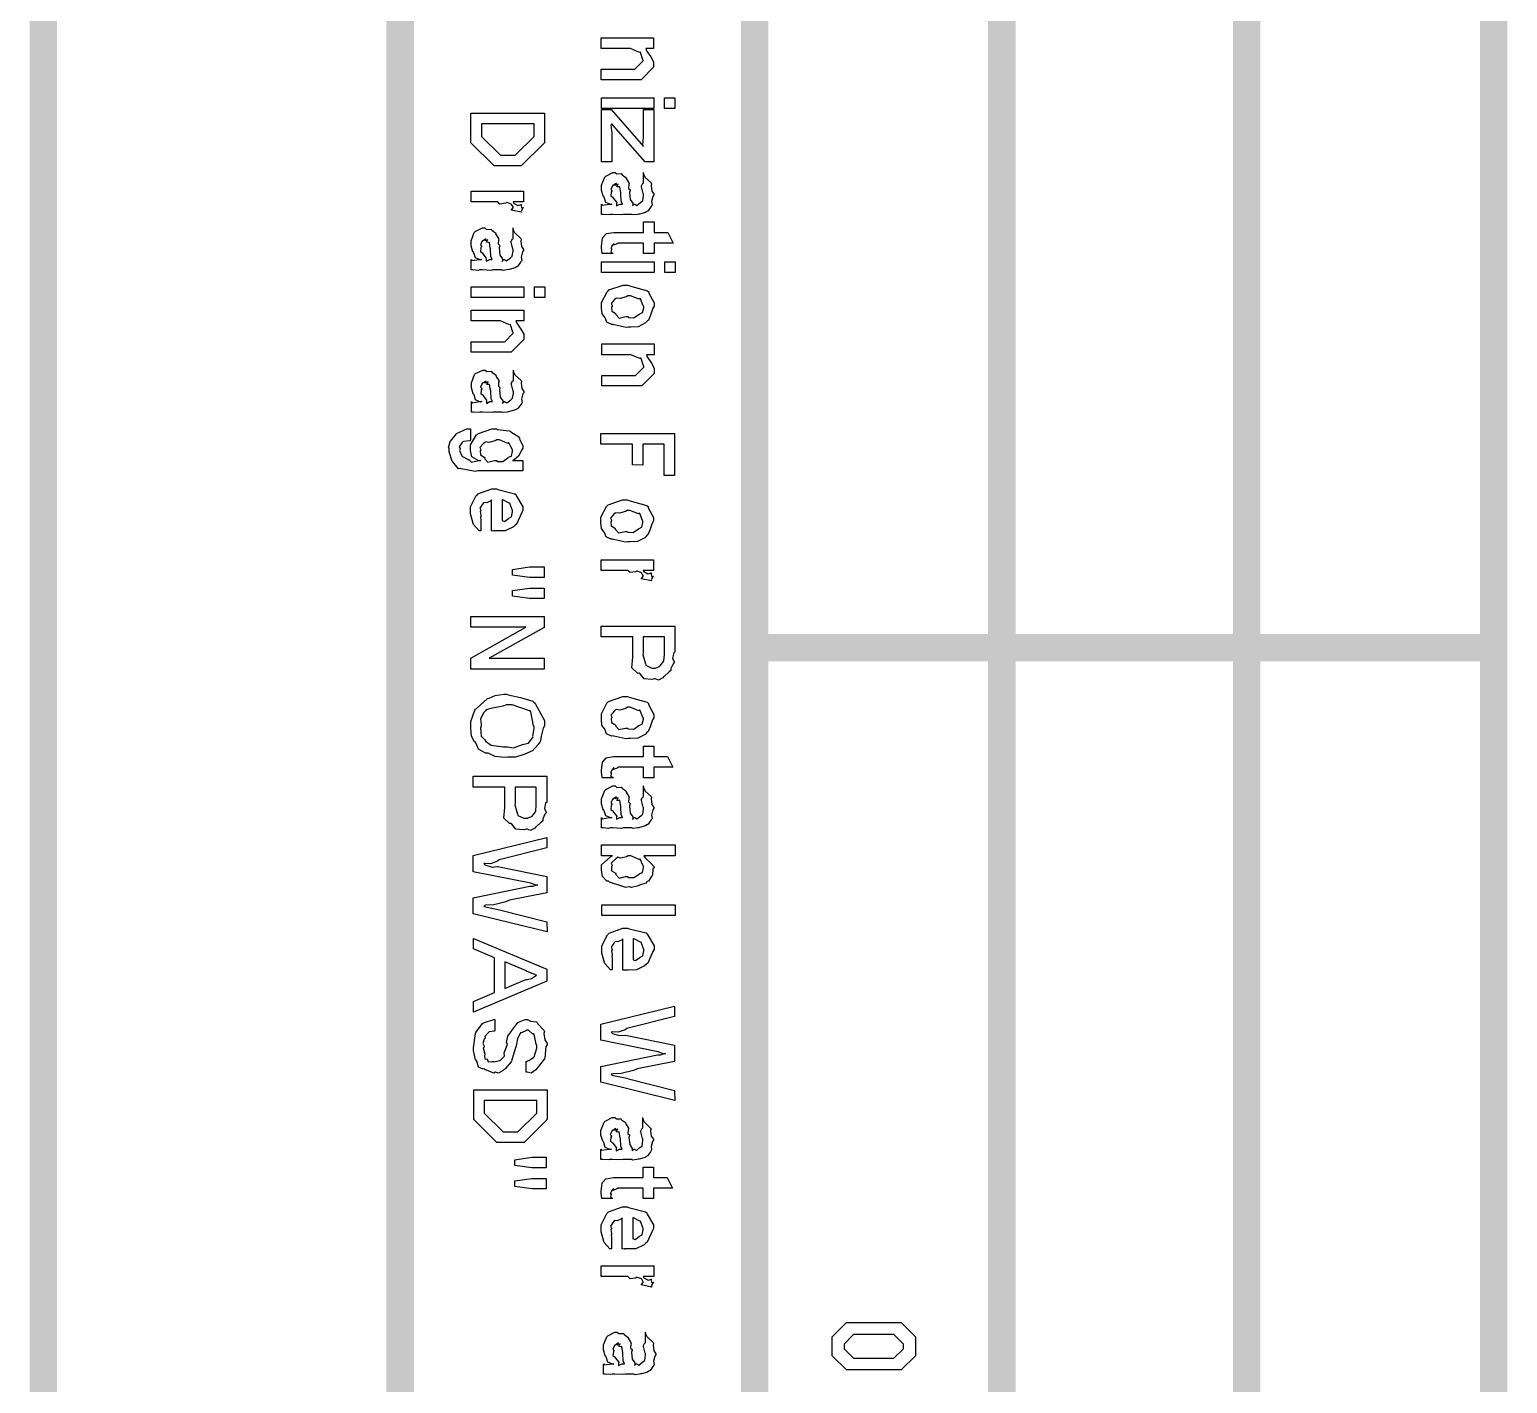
# Model space of a CAD drawing. Extents: x 0.1 to 11.6, y 0.3 to 16.3.
# Drawn here: x 2.62 to 3.697, y 1.247 to 2.234 of the extents above; entities that cross this region are included whole.
import ezdxf

# ---------------------------------------------------------------- set-up
doc = ezdxf.new("R2010")
doc.units = 0
doc.header["$MEASUREMENT"] = 0

msp = doc.modelspace()

# ---------------------------------------------------------------- linework, layer by layer
at = {"color": 0, "const_width": 0.02}
for points in [[(2.62999, 0.518338), (2.62999, 4.17665)], [(2.88997, 0.518338), (2.88997, 4.17665)], [(3.14833, 0.518338), (3.14833, 4.17665)], [(3.32835, 0.516656), (3.32835, 4.17665)], [(3.50667, 0.516656), (3.50667, 4.17665)], [(3.68668, 0.516656), (3.68668, 4.17665)], [(3.14833, 1.78331), (3.68668, 1.78331)]]:
    msp.add_lwpolyline(points, dxfattribs=at)
at = {"color": 0}
for points in [[(3.03646, 2.22765), (3.07465, 2.22765), (3.07465, 2.21983), (3.06901, 2.21983), (3.06956, 2.21821), (3.07264, 2.21371), (3.07465, 2.21001), (3.07465, 2.20876), (3.07465, 2.20617), (3.06554, 2.19706), (3.05946, 2.19706), (3.03646, 2.19706), (3.03646, 2.20464), (3.05772, 2.20464), (3.06099, 2.20464), (3.06706, 2.21072), (3.06706, 2.21137), (3.06679, 2.21164), (3.06506, 2.21701), (3.06467, 2.21744), (3.06424, 2.21701), (3.05772, 2.21983), (3.05556, 2.21983), (3.03646, 2.21983), (3.03646, 2.22765)], [(3.03657, 2.18397), (3.07476, 2.18397), (3.07476, 2.17617), (3.03657, 2.17617), (3.03657, 2.18397)], [(3.03657, 2.17546), (3.04372, 2.17546), (3.06717, 2.14854), (3.06689, 2.14931), (3.06717, 2.15528), (3.06717, 2.15722), (3.06717, 2.17546), (3.07476, 2.17546), (3.07476, 2.13726), (3.06847, 2.13726), (3.04699, 2.16179), (3.04417, 2.16504), (3.04351, 2.16401), (3.04417, 2.15815), (3.04417, 2.15614), (3.04417, 2.13726), (3.03657, 2.13726), (3.03657, 2.17546)], [(3.08257, 2.18397), (3.09017, 2.18397), (3.09017, 2.17617), (3.08257, 2.17617), (3.08257, 2.18397)], [(2.94157, 2.17264), (2.99517, 2.17264), (2.99517, 2.15657), (2.99517, 2.15115), (2.97825, 2.13422), (2.96869, 2.13422), (2.9585, 2.13422), (2.94157, 2.15115), (2.94157, 2.15593), (2.94157, 2.17264)], [(2.94917, 2.16482), (2.94917, 2.15614), (2.94917, 2.15571), (2.96306, 2.14203), (2.96869, 2.14204), (2.97368, 2.14203), (2.98757, 2.15571), (2.98757, 2.15636), (2.98757, 2.16482), (2.94917, 2.16482)], [(3.04426, 2.1065), (3.0434, 2.10618), (3.03976, 2.10769), (3.03868, 2.11143), (3.03842, 2.11193), (3.03797, 2.11219), (3.03668, 2.1166), (3.03668, 2.118), (3.03668, 2.12017), (3.03901, 2.12619), (3.0395, 2.12668), (3.03971, 2.1269), (3.04492, 2.1295), (3.04665, 2.1295), (3.04665, 2.1295), (3.04785, 2.12847), (3.05106, 2.12864), (3.05143, 2.12842), (3.05171, 2.12782), (3.05447, 2.12592), (3.05468, 2.1256), (3.05453, 2.12511), (3.05669, 2.12185), (3.05686, 2.12147), (3.05653, 2.12067), (3.05632, 2.11783), (3.05746, 2.11686), (3.05751, 2.11649), (3.05707, 2.1149), (3.05761, 2.10975), (3.05946, 2.10704), (3.05968, 2.1065), (3.05946, 2.10622), (3.05935, 2.10514), (3.06054, 2.1065), (3.06099, 2.1065), (3.06093, 2.10644), (3.06244, 2.10553), (3.06532, 2.10781), (3.06554, 2.10801), (3.06554, 2.10801), (3.06668, 2.10894), (3.06728, 2.11268), (3.06728, 2.11388), (3.067, 2.11415), (3.06581, 2.11903), (3.06554, 2.11931), (3.06554, 2.11931), (3.06674, 2.12164), (3.06728, 2.12169), (3.06728, 2.1295), (3.067, 2.12929), (3.06765, 2.12701), (3.06814, 2.12668), (3.06836, 2.12608), (3.07281, 2.12185), (3.07314, 2.12125), (3.07281, 2.12007), (3.07335, 2.116), (3.07488, 2.11376), (3.07488, 2.11301), (3.07411, 2.11208), (3.07314, 2.10829), (3.07357, 2.1059), (3.07335, 2.10542), (3.07264, 2.10449), (3.07064, 2.10161), (3.06988, 2.10124), (3.06967, 2.10107), (3.06879, 2.10043), (3.06435, 2.09924), (3.06381, 2.09912), (3.06278, 2.0989), (3.05974, 2.09853), (3.05886, 2.0989), (3.0586, 2.0989), (3.05251, 2.0989), (3.05126, 2.09864), (3.04503, 2.0989), (3.04297, 2.0989), (3.04189, 2.09864), (3.03797, 2.0989), (3.03668, 2.0989), (3.03668, 2.1065), (3.03711, 2.10568), (3.04249, 2.1065), (3.04426, 2.1065)], [(3.05208, 2.1065), (3.05208, 2.1065), (3.05111, 2.10861), (3.05083, 2.11388), (3.05078, 2.11475), (3.05067, 2.11481), (3.04997, 2.11888), (3.04992, 2.11908), (3.04949, 2.11893), (3.04785, 2.11903), (3.04889, 2.12099), (3.04883, 2.12104), (3.04833, 2.12071), (3.0466, 2.12007), (3.04753, 2.12169), (3.04753, 2.12169), (3.04693, 2.12119), (3.04486, 2.11985), (3.04514, 2.12039), (3.04514, 2.12039), (3.0446, 2.11968), (3.0434, 2.11714), (3.04428, 2.11615), (3.04426, 2.11583), (3.04383, 2.11518), (3.04357, 2.11242), (3.04514, 2.11122), (3.04536, 2.11083), (3.04525, 2.11074), (3.04775, 2.10758), (3.04796, 2.10736), (3.04769, 2.10699), (3.04769, 2.10525), (3.05012, 2.1065), (3.051, 2.1065), (3.05208, 2.1065)], [(2.94168, 2.11589), (2.97987, 2.11589), (2.97987, 2.10807), (2.97228, 2.10807), (2.97265, 2.10726), (2.97581, 2.10553), (2.97814, 2.10628), (2.97835, 2.10613), (2.97814, 2.10568), (2.97835, 2.10379), (2.97987, 2.10394), (2.97987, 2.10394), (2.97933, 2.1034), (2.97814, 2.10124), (2.9784, 2.10058), (2.97835, 2.10047), (2.97076, 2.102), (2.97076, 2.102), (2.97228, 2.10379), (2.97228, 2.10439), (2.97228, 2.10439), (2.97119, 2.10622), (2.97097, 2.10633), (2.97097, 2.10633), (2.96804, 2.10753), (2.96772, 2.10764), (2.96664, 2.10704), (2.96272, 2.1065), (2.9611, 2.10807), (2.96056, 2.10807), (2.94168, 2.10807), (2.94168, 2.11589)], [(2.94928, 2.06608), (2.9484, 2.06575), (2.94476, 2.06728), (2.94368, 2.07101), (2.94342, 2.07151), (2.94299, 2.07178), (2.94168, 2.07617), (2.94168, 2.07758), (2.94168, 2.07975), (2.94401, 2.08578), (2.9445, 2.08626), (2.94472, 2.08649), (2.94993, 2.08908), (2.95167, 2.08908), (2.95167, 2.08908), (2.95285, 2.08806), (2.95606, 2.08822), (2.95643, 2.088), (2.95671, 2.0874), (2.95947, 2.0855), (2.95969, 2.08518), (2.95953, 2.08469), (2.96169, 2.08143), (2.96186, 2.08106), (2.96153, 2.08024), (2.96132, 2.07742), (2.96246, 2.07644), (2.96251, 2.07606), (2.96208, 2.07449), (2.96263, 2.06933), (2.96446, 2.06662), (2.96468, 2.06608), (2.96446, 2.06581), (2.96436, 2.06472), (2.96556, 2.06608), (2.96599, 2.06608), (2.96593, 2.06603), (2.96744, 2.06511), (2.97032, 2.06739), (2.97054, 2.0676), (2.97054, 2.0676), (2.97168, 2.06853), (2.97228, 2.07226), (2.97228, 2.07346), (2.972, 2.07374), (2.97081, 2.07861), (2.97054, 2.07889), (2.97054, 2.07889), (2.97174, 2.08122), (2.97228, 2.08128), (2.97228, 2.08908), (2.972, 2.08886), (2.97265, 2.08658), (2.97314, 2.08626), (2.97336, 2.08567), (2.97781, 2.08143), (2.97814, 2.08083), (2.97781, 2.07964), (2.97835, 2.07557), (2.97987, 2.07335), (2.97987, 2.0726), (2.97911, 2.07167), (2.97814, 2.06787), (2.97857, 2.06549), (2.97835, 2.065), (2.97765, 2.06407), (2.97564, 2.06119), (2.97487, 2.06082), (2.97467, 2.06065), (2.97379, 2.06), (2.96935, 2.05881), (2.96881, 2.05871), (2.96778, 2.05849), (2.96474, 2.05811), (2.96386, 2.05849), (2.9636, 2.05849), (2.95751, 2.05849), (2.95628, 2.05821), (2.95003, 2.05849), (2.94797, 2.05849), (2.94689, 2.05821), (2.94299, 2.05849), (2.94168, 2.05849), (2.94168, 2.06608), (2.94211, 2.06526), (2.94749, 2.06608), (2.94928, 2.06608)], [(3.04519, 2.07042), (3.03737, 2.07042), (3.03722, 2.07053), (3.03674, 2.07454), (3.03674, 2.07585), (3.03674, 2.07585), (3.03743, 2.0816), (3.0376, 2.08192), (3.03771, 2.08208), (3.0401, 2.08479), (3.04042, 2.08496), (3.04042, 2.08496), (3.04563, 2.08583), (3.04736, 2.08583), (3.06733, 2.08583), (3.06733, 2.09343), (3.07493, 2.09343), (3.07493, 2.08583), (3.0849, 2.08583), (3.08882, 2.07801), (3.07493, 2.07801), (3.07493, 2.07042), (3.06733, 2.07042), (3.06733, 2.07801), (3.04889, 2.07801), (3.04812, 2.07747), (3.04542, 2.07644), (3.04585, 2.07781), (3.04585, 2.07781), (3.04542, 2.07732), (3.04406, 2.07579), (3.04476, 2.0765), (3.04476, 2.0765), (3.04432, 2.07596), (3.0434, 2.074), (3.04432, 2.07394), (3.04432, 2.07389), (3.04394, 2.0734), (3.04357, 2.0714), (3.04503, 2.07081), (3.04519, 2.07042)], [(2.95708, 2.06608), (2.95708, 2.06608), (2.95611, 2.06819), (2.95583, 2.07346), (2.95578, 2.07433), (2.95568, 2.07437), (2.95497, 2.07846), (2.95492, 2.07867), (2.95449, 2.0785), (2.95285, 2.07861), (2.95389, 2.08057), (2.95383, 2.08062), (2.95335, 2.08029), (2.95161, 2.07964), (2.95253, 2.08128), (2.95253, 2.08128), (2.95193, 2.08078), (2.94988, 2.07943), (2.95014, 2.07997), (2.95014, 2.07997), (2.9496, 2.07926), (2.9484, 2.07671), (2.94928, 2.07574), (2.94928, 2.07542), (2.94883, 2.07476), (2.94857, 2.072), (2.95014, 2.07081), (2.95036, 2.07042), (2.95025, 2.07032), (2.95275, 2.06717), (2.95296, 2.06694), (2.95269, 2.06657), (2.95269, 2.06483), (2.95514, 2.06608), (2.956, 2.06608), (2.95708, 2.06608)], [(3.03678, 2.06435), (3.07497, 2.06435), (3.07497, 2.05653), (3.03678, 2.05653), (3.03678, 2.06435)], [(3.08279, 2.06435), (3.09039, 2.06435), (3.09039, 2.05653), (3.08279, 2.05653), (3.08279, 2.06435)], [(2.94179, 2.04611), (2.97999, 2.04611), (2.97999, 2.03831), (2.94179, 2.03831), (2.94179, 2.04611)], [(2.98779, 2.04611), (2.99539, 2.04611), (2.99539, 2.03831), (2.98779, 2.03831), (2.98779, 2.04611)], [(3.05587, 2.04747), (3.05713, 2.04699), (3.07021, 2.04335), (3.07107, 2.04249), (3.07118, 2.04167), (3.07497, 2.0345), (3.07497, 2.03207), (3.07411, 2.03054), (3.07238, 2.02544), (3.07081, 2.02192), (3.06999, 2.02121), (3.06874, 2.01986), (3.06347, 2.01704), (3.05811, 2.01687), (3.05632, 2.01687), (3.05468, 2.0166), (3.0459, 2.0185), (3.04525, 2.01882), (3.04411, 2.01872), (3.04053, 2.0204), (3.03928, 2.02365), (3.03896, 2.02425), (3.03885, 2.02425), (3.03706, 2.02664), (3.03678, 2.03071), (3.03678, 2.03207), (3.03678, 2.03489), (3.04075, 2.04264), (3.04156, 2.04335), (3.04199, 2.04389), (3.0524, 2.04747), (3.05587, 2.04747)], [(3.05587, 2.03965), (3.05468, 2.03885), (3.05018, 2.03765), (3.04769, 2.03803), (3.04719, 2.03771), (3.04622, 2.03689), (3.04372, 2.03396), (3.04438, 2.03256), (3.04438, 2.03207), (3.04394, 2.03147), (3.04411, 2.02854), (3.04671, 2.02701), (3.04719, 2.02664), (3.04704, 2.02604), (3.04958, 2.02339), (3.05447, 2.02447), (3.0561, 2.02447), (3.05638, 2.02393), (3.06033, 2.02365), (3.06407, 2.02632), (3.06456, 2.02664), (3.06461, 2.02658), (3.06662, 2.02746), (3.06739, 2.03092), (3.06739, 2.03207), (3.06711, 2.03228), (3.065, 2.03737), (3.06456, 2.03771), (3.06407, 2.03717), (3.05789, 2.03965), (3.05587, 2.03965)], [(2.94179, 2.02924), (2.97999, 2.02924), (2.97999, 2.02143), (2.97433, 2.02143), (2.97487, 2.01981), (2.97797, 2.01531), (2.97999, 2.01161), (2.97999, 2.01036), (2.97999, 2.00776), (2.97086, 1.99864), (2.96479, 1.99864), (2.94179, 1.99864), (2.94179, 2.00624), (2.96306, 2.00624), (2.96631, 2.00624), (2.97239, 2.01232), (2.97239, 2.01297), (2.97211, 2.01324), (2.97038, 2.01861), (2.97, 2.01904), (2.96957, 2.01861), (2.96306, 2.02143), (2.96089, 2.02143), (2.94179, 2.02143), (2.94179, 2.02924)], [(3.03689, 2.00456), (3.07508, 2.00456), (3.07508, 1.99675), (3.06944, 1.99675), (3.06999, 1.99511), (3.07308, 1.99061), (3.07508, 1.98692), (3.07508, 1.98568), (3.07508, 1.98307), (3.06597, 1.97396), (3.05989, 1.97396), (3.03689, 1.97396), (3.03689, 1.98156), (3.05817, 1.98156), (3.06142, 1.98156), (3.06749, 1.98762), (3.06749, 1.98828), (3.06722, 1.98856), (3.06549, 1.99392), (3.0651, 1.99436), (3.06467, 1.99392), (3.05815, 1.99675), (3.05599, 1.99675), (3.03689, 1.99675), (3.03689, 2.00456)], [(2.94949, 1.96257), (2.94862, 1.96224), (2.94499, 1.96376), (2.9439, 1.9675), (2.94362, 1.96799), (2.94319, 1.96826), (2.94189, 1.97265), (2.94189, 1.97407), (2.94189, 1.97624), (2.94422, 1.98226), (2.94472, 1.98275), (2.94493, 1.98296), (2.95014, 1.98557), (2.95188, 1.98557), (2.95188, 1.98557), (2.95307, 1.98454), (2.95628, 1.98469), (2.95665, 1.98449), (2.95692, 1.98389), (2.95969, 1.98199), (2.9599, 1.98165), (2.95975, 1.98117), (2.96192, 1.97792), (2.96208, 1.97754), (2.96175, 1.97672), (2.96153, 1.9739), (2.96267, 1.97293), (2.96272, 1.97254), (2.96229, 1.97097), (2.96283, 1.96582), (2.96468, 1.96311), (2.9649, 1.96257), (2.96468, 1.96229), (2.96457, 1.96121), (2.96576, 1.96257), (2.96619, 1.96257), (2.96614, 1.96251), (2.96767, 1.96158), (2.97054, 1.96386), (2.97076, 1.96408), (2.97076, 1.96408), (2.9719, 1.965), (2.9725, 1.96875), (2.9725, 1.96994), (2.97222, 1.97021), (2.97103, 1.9751), (2.97076, 1.97538), (2.97076, 1.97538), (2.97194, 1.97771), (2.9725, 1.97775), (2.9725, 1.98557), (2.97222, 1.98535), (2.97287, 1.98307), (2.97336, 1.98275), (2.97358, 1.98215), (2.97803, 1.97792), (2.97835, 1.97732), (2.97803, 1.97613), (2.97857, 1.97206), (2.98008, 1.96983), (2.98008, 1.96907), (2.97933, 1.96815), (2.97835, 1.96435), (2.97879, 1.96197), (2.97857, 1.96149), (2.97786, 1.96056), (2.97586, 1.95768), (2.9751, 1.95731), (2.97487, 1.95714), (2.97401, 1.95649), (2.96957, 1.95529), (2.96903, 1.95518), (2.96799, 1.95497), (2.96496, 1.95458), (2.96408, 1.95497), (2.96382, 1.95497), (2.95774, 1.95497), (2.95649, 1.95469), (2.95025, 1.95497), (2.94819, 1.95497), (2.9471, 1.95469), (2.94319, 1.95497), (2.94189, 1.95497), (2.94189, 1.96257), (2.94233, 1.96175), (2.94769, 1.96257), (2.94949, 1.96257)], [(2.95731, 1.96257), (2.95731, 1.96257), (2.95632, 1.96468), (2.95606, 1.96994), (2.956, 1.97081), (2.95589, 1.97086), (2.95518, 1.97493), (2.95514, 1.97515), (2.95469, 1.97499), (2.95307, 1.9751), (2.9541, 1.97706), (2.95404, 1.9771), (2.95356, 1.97678), (2.95182, 1.97613), (2.95275, 1.97775), (2.95275, 1.97775), (2.95215, 1.97726), (2.95008, 1.97592), (2.95036, 1.97646), (2.95036, 1.97646), (2.94982, 1.97575), (2.94862, 1.97319), (2.94949, 1.97222), (2.94949, 1.97189), (2.94906, 1.97125), (2.94878, 1.96847), (2.95036, 1.96729), (2.95057, 1.9669), (2.95047, 1.96679), (2.95296, 1.96365), (2.95318, 1.96343), (2.9529, 1.96306), (2.9529, 1.96132), (2.95535, 1.96257), (2.95622, 1.96257), (2.95731, 1.96257)], [(2.94119, 1.94265), (2.94119, 1.93485), (2.94065, 1.93397), (2.93604, 1.93354), (2.93576, 1.93332), (2.935, 1.93251), (2.93306, 1.92969), (2.9336, 1.92839), (2.9336, 1.9279), (2.93317, 1.92708), (2.935, 1.92301), (2.93533, 1.92269), (2.93533, 1.92269), (2.93994, 1.92019), (2.94054, 1.92008), (2.94043, 1.91997), (2.94189, 1.91835), (2.94706, 1.91965), (2.94879, 1.91965), (2.94726, 1.91943), (2.94211, 1.92225), (2.94119, 1.92697), (2.94119, 1.92856), (2.94119, 1.93115), (2.94569, 1.93838), (2.94661, 1.93897), (2.9471, 1.9394), (2.95682, 1.94265), (2.96007, 1.94265), (2.96056, 1.94217), (2.96929, 1.9414), (2.97006, 1.94114), (2.97071, 1.94049), (2.97656, 1.9369), (2.977, 1.93636), (2.97672, 1.93582), (2.97939, 1.93056), (2.97939, 1.92876), (2.97851, 1.92736), (2.97613, 1.9229), (2.97299, 1.92025), (2.97179, 1.91965), (2.97939, 1.91965), (2.97939, 1.91206), (2.94661, 1.91206), (2.94461, 1.91178), (2.9344, 1.91353), (2.93381, 1.91379), (2.93261, 1.91368), (2.92828, 1.91863), (2.92796, 1.91922), (2.92796, 1.91922), (2.92578, 1.92606), (2.92578, 1.92833), (2.92524, 1.92882), (2.92643, 1.93349), (2.93024, 1.9381), (2.93078, 1.93875), (2.93093, 1.93924), (2.93858, 1.94265), (2.94119, 1.94265)], [(3.03624, 1.9394), (3.08985, 1.9394), (3.08985, 1.90881), (3.08225, 1.90881), (3.08225, 1.93158), (3.06685, 1.93158), (3.06685, 1.91639), (3.05925, 1.9164), (3.05925, 1.93158), (3.03624, 1.93158), (3.03624, 1.9394)], [(2.9605, 1.93485), (2.95925, 1.93397), (2.95454, 1.93283), (2.95204, 1.93321), (2.95161, 1.93289), (2.95063, 1.93207), (2.94814, 1.92915), (2.94879, 1.92774), (2.94879, 1.92725), (2.94835, 1.92665), (2.94851, 1.92372), (2.95111, 1.92221), (2.95161, 1.92182), (2.95144, 1.92122), (2.95383, 1.91857), (2.95865, 1.91965), (2.96029, 1.91965), (2.96061, 1.91906), (2.96468, 1.91889), (2.96847, 1.92165), (2.96897, 1.92204), (2.96903, 1.92199), (2.97103, 1.92281), (2.97179, 1.92632), (2.97179, 1.92746), (2.97151, 1.92757), (2.9694, 1.93235), (2.96897, 1.93267), (2.96847, 1.93218), (2.96246, 1.93485), (2.9605, 1.93485)], [(2.94883, 1.87592), (2.94883, 1.86854), (2.9476, 1.86849), (2.94353, 1.8731), (2.94319, 1.87375), (2.94319, 1.87375), (2.94125, 1.88075), (2.94125, 1.88308), (2.94125, 1.88601), (2.94536, 1.8941), (2.94624, 1.89481), (2.94661, 1.89535), (2.95671, 1.89893), (2.96012, 1.89893), (2.96126, 1.89844), (2.97358, 1.89535), (2.97444, 1.89458), (2.97482, 1.89372), (2.97944, 1.8859), (2.97944, 1.88331), (2.97857, 1.88183), (2.97472, 1.87337), (2.97379, 1.87267), (2.9725, 1.87131), (2.96658, 1.86849), (2.96039, 1.86833), (2.95839, 1.86832), (2.95811, 1.86817), (2.95697, 1.86833), (2.95665, 1.86833), (2.95665, 1.89111), (2.95606, 1.89035), (2.95301, 1.88889), (2.95101, 1.88906), (2.95079, 1.88872), (2.94997, 1.88792), (2.94808, 1.88493), (2.94883, 1.88357), (2.94883, 1.88308), (2.94829, 1.88243), (2.94883, 1.87967), (2.94883, 1.87875), (2.94857, 1.87864), (2.94883, 1.87663), (2.94883, 1.87592)], [(2.96425, 1.89111), (2.96425, 1.87592), (2.96419, 1.87588), (2.96593, 1.87522), (2.96892, 1.87744), (2.96924, 1.87765), (2.96924, 1.87765), (2.97114, 1.87864), (2.97185, 1.88232), (2.97185, 1.88351), (2.97157, 1.88368), (2.97, 1.88861), (2.96967, 1.88894), (2.96946, 1.88867), (2.96479, 1.89111), (2.96425, 1.89111)], [(3.05539, 1.89106), (3.05664, 1.89057), (3.06972, 1.88693), (3.07058, 1.88607), (3.07069, 1.88525), (3.07449, 1.8781), (3.07449, 1.87565), (3.07362, 1.87414), (3.07189, 1.86903), (3.07032, 1.86551), (3.0695, 1.86481), (3.06825, 1.86344), (3.06299, 1.86062), (3.05761, 1.86046), (3.05583, 1.86046), (3.05419, 1.86019), (3.04542, 1.86208), (3.04476, 1.86242), (3.04363, 1.86231), (3.04004, 1.86399), (3.03879, 1.86724), (3.03847, 1.86783), (3.03836, 1.86783), (3.03657, 1.87022), (3.03629, 1.87429), (3.03629, 1.87565), (3.03629, 1.87847), (3.04025, 1.88624), (3.04107, 1.88693), (3.0415, 1.88747), (3.05192, 1.89106), (3.05539, 1.89106)], [(3.05539, 1.88325), (3.05419, 1.88243), (3.04969, 1.88124), (3.04719, 1.88163), (3.04671, 1.88129), (3.04574, 1.88049), (3.04324, 1.87756), (3.04389, 1.87614), (3.04389, 1.87565), (3.04346, 1.87506), (3.04363, 1.87213), (3.04622, 1.87061), (3.04671, 1.87022), (3.04656, 1.86963), (3.0491, 1.86697), (3.05399, 1.86806), (3.05561, 1.86806), (3.05587, 1.86751), (3.05985, 1.86725), (3.06358, 1.8699), (3.06407, 1.87022), (3.06413, 1.87017), (3.06614, 1.87104), (3.06689, 1.87451), (3.06689, 1.87565), (3.06662, 1.87588), (3.06451, 1.88097), (3.06407, 1.88129), (3.06358, 1.88075), (3.0574, 1.88325), (3.05539, 1.88325)], [(2.97194, 1.84017), (2.98432, 1.84212), (2.99496, 1.84212), (2.99496, 1.83453), (2.98432, 1.83453), (2.97194, 1.83604), (2.97194, 1.84017)], [(3.0364, 1.84739), (3.0746, 1.84739), (3.0746, 1.83957), (3.067, 1.83957), (3.06739, 1.83876), (3.07053, 1.83703), (3.07286, 1.83778), (3.07308, 1.83763), (3.07286, 1.83718), (3.07308, 1.83529), (3.0746, 1.83544), (3.0746, 1.83544), (3.07406, 1.83492), (3.07286, 1.83274), (3.07314, 1.83208), (3.07308, 1.83197), (3.06549, 1.8335), (3.06549, 1.8335), (3.067, 1.83529), (3.067, 1.83589), (3.067, 1.83589), (3.06592, 1.83774), (3.06569, 1.83783), (3.06569, 1.83783), (3.06278, 1.83903), (3.06244, 1.83914), (3.06136, 1.83854), (3.05746, 1.838), (3.05583, 1.83957), (3.05528, 1.83957), (3.0364, 1.83957), (3.0364, 1.84739)], [(2.97194, 1.82497), (2.98432, 1.82671), (2.99496, 1.82672), (2.99496, 1.81913), (2.98432, 1.81913), (2.97194, 1.82086), (2.97194, 1.82497)], [(2.9414, 1.80615), (2.99501, 1.80615), (2.99501, 1.79812), (2.95486, 1.77556), (2.99501, 1.77556), (2.99501, 1.76774), (2.9414, 1.76774), (2.9414, 1.77576), (2.98156, 1.79833), (2.9414, 1.79833), (2.9414, 1.80615)], [(3.03646, 1.7991), (3.09006, 1.7991), (3.09006, 1.78022), (3.08925, 1.77951), (3.08843, 1.77567), (3.08968, 1.77289), (3.08963, 1.7724), (3.08882, 1.77154), (3.08718, 1.76818), (3.08724, 1.76665), (3.08703, 1.76633), (3.08599, 1.76579), (3.08257, 1.76247), (3.08203, 1.76221), (3.08137, 1.76139), (3.07824, 1.75971), (3.07585, 1.76069), (3.07508, 1.76069), (3.07346, 1.7601), (3.06765, 1.76058), (3.06478, 1.76417), (3.06401, 1.76482), (3.06304, 1.7646), (3.05886, 1.76861), (3.05946, 1.77638), (3.05946, 1.77892), (3.05946, 1.79129), (3.03646, 1.79129), (3.03646, 1.7991)], [(3.06706, 1.79129), (3.06706, 1.77935), (3.06679, 1.77838), (3.06868, 1.77154), (3.06901, 1.77111), (3.06896, 1.77056), (3.07335, 1.7685), (3.07488, 1.7685), (3.07488, 1.7685), (3.07607, 1.7685), (3.0791, 1.76981), (3.07943, 1.77001), (3.07943, 1.77001), (3.08192, 1.77333), (3.08203, 1.77371), (3.08203, 1.77371), (3.08247, 1.7781), (3.08247, 1.77957), (3.08247, 1.79129), (3.06706, 1.79129)], [(2.96756, 1.74946), (2.96869, 1.74897), (2.97754, 1.74713), (2.98654, 1.74425), (2.98774, 1.74317), (2.98856, 1.74208), (2.99511, 1.73036), (2.99511, 1.72646), (2.99425, 1.72472), (2.99274, 1.71875), (2.99218, 1.71539), (2.99164, 1.71451), (2.9905, 1.71283), (2.98643, 1.70817), (2.98307, 1.70676), (2.9821, 1.70626), (2.98008, 1.70546), (2.97396, 1.70356), (2.96961, 1.70344), (2.96821, 1.70344), (2.96593, 1.70335), (2.95915, 1.704), (2.95514, 1.706), (2.9541, 1.70649), (2.95226, 1.70654), (2.94694, 1.70936), (2.9451, 1.71388), (2.94456, 1.71474), (2.94417, 1.71468), (2.94189, 1.71875), (2.94151, 1.72456), (2.94151, 1.72646), (2.94151, 1.72949), (2.94439, 1.73774), (2.94499, 1.73861), (2.94531, 1.73872), (2.95372, 1.74619), (2.95475, 1.74664), (2.95475, 1.74664), (2.95931, 1.74838), (2.9655, 1.74946), (2.96756, 1.74946)], [(3.05567, 1.74772), (3.05692, 1.74724), (3.06999, 1.7436), (3.07086, 1.74274), (3.07096, 1.74192), (3.07476, 1.73475), (3.07476, 1.73232), (3.07389, 1.73079), (3.07215, 1.72569), (3.07058, 1.72217), (3.06976, 1.72146), (3.06853, 1.72011), (3.06326, 1.71729), (3.05789, 1.71713), (3.0561, 1.71713), (3.05447, 1.71685), (3.04568, 1.71875), (3.04503, 1.71907), (3.04389, 1.71897), (3.04031, 1.72065), (3.03907, 1.7239), (3.03874, 1.7245), (3.03863, 1.7245), (3.03683, 1.72689), (3.03657, 1.73096), (3.03657, 1.73232), (3.03657, 1.73514), (3.04053, 1.74289), (3.04135, 1.7436), (3.04178, 1.74414), (3.05219, 1.74772), (3.05567, 1.74772)], [(2.96756, 1.74165), (2.96474, 1.74072), (2.95594, 1.73904), (2.95264, 1.73807), (2.95215, 1.73731), (2.95096, 1.73617), (2.94851, 1.73144), (2.94911, 1.72771), (2.94911, 1.72646), (2.94857, 1.72478), (2.94889, 1.71897), (2.95161, 1.71615), (2.95215, 1.71539), (2.95204, 1.71522), (2.95632, 1.71218), (2.96522, 1.71104), (2.96821, 1.71104), (2.96821, 1.71104), (2.9725, 1.71039), (2.97911, 1.71268), (2.98014, 1.713), (2.98014, 1.713), (2.98356, 1.71382), (2.98676, 1.71783), (2.98687, 1.71843), (2.98665, 1.71875), (2.98753, 1.72439), (2.98753, 1.72624), (2.98714, 1.72646), (2.98514, 1.73654), (2.98469, 1.73731), (2.9841, 1.73736), (2.97168, 1.74164), (2.96756, 1.74165)], [(3.05567, 1.7399), (3.05447, 1.7391), (3.04997, 1.7379), (3.04747, 1.73828), (3.04699, 1.73796), (3.046, 1.73714), (3.04351, 1.73421), (3.04417, 1.73281), (3.04417, 1.73232), (3.04372, 1.73172), (3.04389, 1.72879), (3.0465, 1.72726), (3.04699, 1.72689), (3.04682, 1.72629), (3.04937, 1.72364), (3.05425, 1.72472), (3.05587, 1.72472), (3.05615, 1.72418), (3.06011, 1.7239), (3.06386, 1.72657), (3.06435, 1.72689), (3.0644, 1.72683), (3.0664, 1.72771), (3.06717, 1.73118), (3.06717, 1.73232), (3.06689, 1.73253), (3.06478, 1.73763), (3.06435, 1.73796), (3.06386, 1.73742), (3.05767, 1.7399), (3.05567, 1.7399)], [(3.04508, 1.68858), (3.03728, 1.68858), (3.03711, 1.68869), (3.03662, 1.69271), (3.03662, 1.69401), (3.03662, 1.69401), (3.03733, 1.69976), (3.03749, 1.70008), (3.0376, 1.70025), (3.03999, 1.70296), (3.04031, 1.70313), (3.04031, 1.70313), (3.04551, 1.704), (3.04725, 1.704), (3.06722, 1.704), (3.06722, 1.71158), (3.07482, 1.71158), (3.07482, 1.704), (3.08479, 1.704), (3.08871, 1.69618), (3.07482, 1.69618), (3.07482, 1.68858), (3.06722, 1.68858), (3.06722, 1.69618), (3.04878, 1.69618), (3.04801, 1.69564), (3.04531, 1.69461), (3.04574, 1.69596), (3.04574, 1.69596), (3.04531, 1.69547), (3.04394, 1.69396), (3.04465, 1.69467), (3.04465, 1.69467), (3.04422, 1.69412), (3.04329, 1.69217), (3.04422, 1.69211), (3.04422, 1.69206), (3.04383, 1.69157), (3.04346, 1.68957), (3.04492, 1.68896), (3.04508, 1.68858)], [(2.94314, 1.68961), (2.99675, 1.68961), (2.99675, 1.67074), (2.99593, 1.67003), (2.99511, 1.66618), (2.99636, 1.66342), (2.99631, 1.66292), (2.9955, 1.66206), (2.99388, 1.65869), (2.99392, 1.65717), (2.99371, 1.65685), (2.99268, 1.65631), (2.98926, 1.653), (2.98871, 1.65272), (2.98807, 1.65192), (2.98492, 1.65022), (2.98253, 1.65121), (2.98176, 1.65121), (2.98014, 1.65061), (2.97433, 1.6511), (2.97146, 1.65468), (2.97071, 1.65533), (2.96972, 1.65511), (2.96556, 1.65913), (2.96614, 1.66689), (2.96614, 1.66943), (2.96614, 1.68181), (2.94314, 1.68181), (2.94314, 1.68961)], [(2.97374, 1.68181), (2.97374, 1.66986), (2.97347, 1.66889), (2.97538, 1.66206), (2.97569, 1.66163), (2.97564, 1.66108), (2.98004, 1.65901), (2.98156, 1.65901), (2.98156, 1.65901), (2.98275, 1.65901), (2.98579, 1.66032), (2.98611, 1.66054), (2.98611, 1.66054), (2.98861, 1.66385), (2.98871, 1.66422), (2.98871, 1.66422), (2.98915, 1.66862), (2.98915, 1.67008), (2.98915, 1.68181), (2.97374, 1.68181)], [(3.04428, 1.65956), (3.0434, 1.65924), (3.03976, 1.66075), (3.03868, 1.6645), (3.03842, 1.66499), (3.03797, 1.66525), (3.03668, 1.66965), (3.03668, 1.67106), (3.03668, 1.67324), (3.03901, 1.67925), (3.0395, 1.67974), (3.03971, 1.67996), (3.04492, 1.68257), (3.04665, 1.68257), (3.04665, 1.68257), (3.04785, 1.68153), (3.05106, 1.68169), (3.05143, 1.68149), (3.05171, 1.68088), (3.05447, 1.67899), (3.05469, 1.67865), (3.05453, 1.67817), (3.05669, 1.67492), (3.05686, 1.67453), (3.05653, 1.67372), (3.05632, 1.6709), (3.05746, 1.66992), (3.05751, 1.66954), (3.05707, 1.66797), (3.05761, 1.66282), (3.05946, 1.6601), (3.05968, 1.65956), (3.05946, 1.65929), (3.05935, 1.65821), (3.06054, 1.65956), (3.06099, 1.65956), (3.06093, 1.6595), (3.06244, 1.65858), (3.06532, 1.66086), (3.06554, 1.66108), (3.06554, 1.66108), (3.06668, 1.662), (3.06728, 1.66575), (3.06728, 1.66694), (3.067, 1.66721), (3.06581, 1.6721), (3.06554, 1.67236), (3.06554, 1.67236), (3.06674, 1.67469), (3.06728, 1.67475), (3.06728, 1.68257), (3.067, 1.68235), (3.06765, 1.68007), (3.06814, 1.67974), (3.06836, 1.67914), (3.07281, 1.67492), (3.07314, 1.67432), (3.07281, 1.67312), (3.07335, 1.66906), (3.07488, 1.66683), (3.07488, 1.66607), (3.07411, 1.66515), (3.07314, 1.66135), (3.07357, 1.65896), (3.07335, 1.65847), (3.07264, 1.65756), (3.07064, 1.65468), (3.06988, 1.65429), (3.06967, 1.65414), (3.06879, 1.65349), (3.06435, 1.65229), (3.06381, 1.65218), (3.06278, 1.65197), (3.05974, 1.65158), (3.05886, 1.65197), (3.0586, 1.65196), (3.05251, 1.65196), (3.05126, 1.65169), (3.04503, 1.65196), (3.04297, 1.65196), (3.04189, 1.65169), (3.03797, 1.65196), (3.03668, 1.65197), (3.03668, 1.65956), (3.03711, 1.65875), (3.04249, 1.65956), (3.04428, 1.65956)], [(3.05208, 1.65956), (3.05208, 1.65956), (3.05111, 1.66168), (3.05083, 1.66694), (3.05078, 1.66781), (3.05067, 1.66786), (3.04997, 1.67193), (3.04992, 1.67215), (3.04949, 1.67199), (3.04785, 1.6721), (3.04889, 1.67404), (3.04883, 1.6741), (3.04833, 1.67378), (3.0466, 1.67312), (3.04753, 1.67475), (3.04753, 1.67475), (3.04693, 1.67426), (3.04486, 1.6729), (3.04514, 1.67344), (3.04514, 1.67344), (3.0446, 1.67275), (3.0434, 1.67019), (3.04428, 1.66922), (3.04428, 1.66889), (3.04383, 1.66824), (3.04357, 1.66547), (3.04514, 1.66428), (3.04536, 1.6639), (3.04525, 1.66379), (3.04775, 1.66064), (3.04796, 1.66043), (3.04769, 1.66004), (3.04769, 1.65831), (3.05012, 1.65956), (3.051, 1.65956), (3.05208, 1.65956)], [(2.94325, 1.63183), (2.99685, 1.64507), (2.99685, 1.63747), (2.96212, 1.62879), (2.96089, 1.62771), (2.95583, 1.62592), (2.95176, 1.62619), (2.95085, 1.62597), (2.95167, 1.625), (2.95692, 1.62354), (2.96099, 1.62392), (2.96126, 1.62381), (2.99685, 1.61664), (2.99685, 1.60471), (2.96972, 1.59928), (2.96696, 1.59814), (2.95817, 1.59592), (2.95225, 1.59565), (2.95085, 1.59537), (2.95117, 1.59467), (2.96229, 1.59244), (2.96343, 1.59213), (2.99685, 1.58365), (2.99707, 1.57628), (2.94325, 1.58951), (2.94325, 1.60101), (2.98449, 1.60949), (2.98449, 1.60949), (2.98693, 1.60954), (2.98947, 1.61057), (2.99035, 1.61057), (2.98947, 1.61008), (2.98557, 1.61154), (2.98514, 1.61165), (2.94325, 1.62011), (2.94325, 1.63183)], [(3.03674, 1.63178), (3.03674, 1.6396), (3.09033, 1.6396), (3.09033, 1.63178), (3.06754, 1.63178), (3.06847, 1.63026), (3.07269, 1.62631), (3.07493, 1.62375), (3.07493, 1.62289), (3.07406, 1.62213), (3.07383, 1.61768), (3.07362, 1.61724), (3.07292, 1.61626), (3.07086, 1.61328), (3.06993, 1.6129), (3.06972, 1.61268), (3.06885, 1.61182), (3.0644, 1.61025), (3.06386, 1.61008), (3.06256, 1.60969), (3.0586, 1.60872), (3.05697, 1.609), (3.05647, 1.609), (3.05436, 1.60872), (3.04258, 1.61247), (3.04172, 1.61312), (3.04058, 1.61317), (3.03733, 1.61669), (3.03674, 1.62136), (3.03674, 1.62289), (3.03674, 1.62511), (3.0434, 1.63129), (3.04476, 1.63178), (3.03674, 1.63178)], [(3.05604, 1.63178), (3.05496, 1.63097), (3.05067, 1.62993), (3.04861, 1.63069), (3.04824, 1.63049), (3.04704, 1.62956), (3.04383, 1.62642), (3.04432, 1.62494), (3.04432, 1.6244), (3.04389, 1.62381), (3.04406, 1.62082), (3.04665, 1.61936), (3.04715, 1.61899), (3.04699, 1.61832), (3.04949, 1.6155), (3.05419, 1.6166), (3.05583, 1.61658), (3.05615, 1.616), (3.06022, 1.61578), (3.06401, 1.61843), (3.06451, 1.61876), (3.06456, 1.61871), (3.06657, 1.61957), (3.06733, 1.62304), (3.06733, 1.62418), (3.06706, 1.62435), (3.06494, 1.62929), (3.06451, 1.62961), (3.06401, 1.62912), (3.058, 1.63178), (3.05604, 1.63178)], [(3.03683, 1.59592), (3.09044, 1.59592), (3.09044, 1.58811), (3.03683, 1.58811), (3.03683, 1.59592)], [(3.04443, 1.55604), (3.04443, 1.54867), (3.04318, 1.54861), (3.03911, 1.55322), (3.03879, 1.55387), (3.03879, 1.55387), (3.03683, 1.56088), (3.03683, 1.56321), (3.03683, 1.56614), (3.04096, 1.57422), (3.04183, 1.57493), (3.04221, 1.57546), (3.05231, 1.57904), (3.05572, 1.57904), (3.05686, 1.57856), (3.06917, 1.57547), (3.07004, 1.57471), (3.07042, 1.57383), (3.07503, 1.56603), (3.07503, 1.56342), (3.07417, 1.56196), (3.07032, 1.5535), (3.06939, 1.55279), (3.06808, 1.55143), (3.06218, 1.54861), (3.05599, 1.54844), (3.05399, 1.54844), (3.05371, 1.54828), (3.05257, 1.54844), (3.05225, 1.54844), (3.05225, 1.57124), (3.05165, 1.57047), (3.04861, 1.56901), (3.0466, 1.56917), (3.04639, 1.56885), (3.04557, 1.56803), (3.04368, 1.56506), (3.04443, 1.56369), (3.04443, 1.56321), (3.04389, 1.56256), (3.04443, 1.55979), (3.04443, 1.55886), (3.04417, 1.55875), (3.04443, 1.55675), (3.04443, 1.55604)], [(2.94336, 1.5715), (2.99696, 1.54915), (2.99696, 1.54025), (2.94336, 1.5179), (2.94336, 1.5255), (2.95876, 1.53201), (2.95876, 1.5574), (2.94336, 1.56392), (2.94336, 1.5715)], [(3.05985, 1.57124), (3.05985, 1.55604), (3.05979, 1.55599), (3.06153, 1.55533), (3.06451, 1.55757), (3.06483, 1.55778), (3.06483, 1.55778), (3.06674, 1.55875), (3.06743, 1.56244), (3.06743, 1.56364), (3.06717, 1.56381), (3.0656, 1.56874), (3.06526, 1.56907), (3.06506, 1.56879), (3.06039, 1.57124), (3.05985, 1.57124)], [(2.96636, 1.55436), (2.96636, 1.53504), (2.98156, 1.54156), (2.98167, 1.54129), (2.98562, 1.54238), (2.98921, 1.54476), (2.98936, 1.54482), (2.9885, 1.54492), (2.98215, 1.54775), (2.98133, 1.54807), (2.96636, 1.55436)], [(3.03618, 1.509), (3.08979, 1.52225), (3.08979, 1.51465), (3.05507, 1.50597), (3.05382, 1.50487), (3.04878, 1.5031), (3.04471, 1.50336), (3.04378, 1.50315), (3.0446, 1.50217), (3.04986, 1.50071), (3.05393, 1.50108), (3.05419, 1.50097), (3.08979, 1.49382), (3.08979, 1.48188), (3.06267, 1.47646), (3.0599, 1.47532), (3.05111, 1.47308), (3.04519, 1.47282), (3.04378, 1.47254), (3.04411, 1.47185), (3.05524, 1.46961), (3.05638, 1.46929), (3.08979, 1.46083), (3.09, 1.45344), (3.03618, 1.46669), (3.03618, 1.47819), (3.07742, 1.48665), (3.07742, 1.48665), (3.07986, 1.48671), (3.08242, 1.48774), (3.08328, 1.48774), (3.08242, 1.48725), (3.0785, 1.48871), (3.07807, 1.48882), (3.03618, 1.49729), (3.03618, 1.509)], [(2.95888, 1.51253), (2.95888, 1.50472), (2.95844, 1.50401), (2.95481, 1.50342), (2.95454, 1.50319), (2.95378, 1.5025), (2.95171, 1.50006), (2.95199, 1.49914), (2.95193, 1.49886), (2.95128, 1.4981), (2.95019, 1.49507), (2.95107, 1.49306), (2.95107, 1.49235), (2.95047, 1.49186), (2.95161, 1.48714), (2.95171, 1.48671), (2.95139, 1.48611), (2.95167, 1.48367), (2.95367, 1.48344), (2.95389, 1.48324), (2.95372, 1.48313), (2.95421, 1.48172), (2.95703, 1.48193), (2.95801, 1.48193), (2.95839, 1.48167), (2.9624, 1.48247), (2.96278, 1.48258), (2.96278, 1.48258), (2.96582, 1.48557), (2.96604, 1.48606), (2.96604, 1.48606), (2.96576, 1.48828), (2.96793, 1.49365), (2.96821, 1.49474), (2.96756, 1.49567), (2.96847, 1.50028), (2.97119, 1.50401), (2.97146, 1.5045), (2.97146, 1.5045), (2.97575, 1.51025), (2.97624, 1.51058), (2.97629, 1.51058), (2.98113, 1.51253), (2.98275, 1.51253), (2.98275, 1.51253), (2.98503, 1.51124), (2.98936, 1.51074), (2.9899, 1.51036), (2.99007, 1.50965), (2.99479, 1.50439), (2.99511, 1.50364), (2.99468, 1.50233), (2.99528, 1.49767), (2.99707, 1.49485), (2.99707, 1.49387), (2.99604, 1.49278), (2.99544, 1.48443), (2.99511, 1.48367), (2.99414, 1.48269), (2.9916, 1.47922), (2.99024, 1.47738), (2.98969, 1.47694), (2.98893, 1.47586), (2.98535, 1.47342), (2.98242, 1.47418), (2.98167, 1.47413), (2.98167, 1.48193), (2.98167, 1.48193), (2.98378, 1.48258), (2.98719, 1.48475), (2.98753, 1.48519), (2.98753, 1.48519), (2.98947, 1.49154), (2.98947, 1.49365), (2.9891, 1.49451), (2.98762, 1.50168), (2.98731, 1.50211), (2.98676, 1.50179), (2.9834, 1.50472), (2.98232, 1.50472), (2.98144, 1.50412), (2.9784, 1.50276), (2.97797, 1.50304), (2.97797, 1.50299), (2.97715, 1.5019), (2.97538, 1.49826), (2.97478, 1.49447), (2.9745, 1.49322), (2.9739, 1.49186), (2.97146, 1.48307), (2.97125, 1.48258), (2.97092, 1.48156), (2.96658, 1.47661), (2.96604, 1.47629), (2.96511, 1.47537), (2.96158, 1.47325), (2.95953, 1.47413), (2.95888, 1.47413), (2.95817, 1.47347), (2.95167, 1.47612), (2.95107, 1.47651), (2.95036, 1.47618), (2.94694, 1.47769), (2.94575, 1.48215), (2.94542, 1.48281), (2.94493, 1.48313), (2.94347, 1.48975), (2.94347, 1.49192), (2.94347, 1.49192), (2.94488, 1.50222), (2.94521, 1.50299), (2.94521, 1.50299), (2.95003, 1.5095), (2.95063, 1.50993), (2.95063, 1.51004), (2.95811, 1.51253), (2.95888, 1.51253)], [(2.94357, 1.46115), (2.99718, 1.46115), (2.99718, 1.4451), (2.99718, 1.43967), (2.98025, 1.42275), (2.97071, 1.42275), (2.9605, 1.42275), (2.94357, 1.43967), (2.94357, 1.44444), (2.94357, 1.46115)], [(2.95117, 1.45335), (2.95117, 1.44467), (2.95117, 1.44422), (2.96506, 1.43056), (2.97071, 1.43056), (2.97569, 1.43056), (2.98958, 1.44422), (2.98958, 1.44487), (2.98958, 1.45335), (2.95117, 1.45335)], [(3.04389, 1.41803), (3.04303, 1.41769), (3.03939, 1.41922), (3.03831, 1.42296), (3.03803, 1.42344), (3.0376, 1.42372), (3.03629, 1.42811), (3.03629, 1.42953), (3.03629, 1.43169), (3.03863, 1.43772), (3.03911, 1.43821), (3.03933, 1.43843), (3.04454, 1.44103), (3.04628, 1.44103), (3.04628, 1.44103), (3.04747, 1.44), (3.05067, 1.44017), (3.05106, 1.43994), (3.05132, 1.43935), (3.0541, 1.43744), (3.05431, 1.43713), (3.05414, 1.43664), (3.05632, 1.43338), (3.05647, 1.433), (3.05615, 1.43218), (3.05593, 1.42936), (3.05707, 1.42839), (3.05713, 1.428), (3.05669, 1.42643), (3.05724, 1.42128), (3.05908, 1.41857), (3.05931, 1.41803), (3.05908, 1.41775), (3.05897, 1.41667), (3.06017, 1.41803), (3.0606, 1.41803), (3.06054, 1.41797), (3.06207, 1.41704), (3.06494, 1.41933), (3.06515, 1.41954), (3.06515, 1.41954), (3.06629, 1.42047), (3.06689, 1.42421), (3.06689, 1.4254), (3.06662, 1.42568), (3.06543, 1.43056), (3.06515, 1.43083), (3.06515, 1.43083), (3.06635, 1.43317), (3.06689, 1.43321), (3.06689, 1.44103), (3.06662, 1.44081), (3.06728, 1.43853), (3.06776, 1.43821), (3.06799, 1.43761), (3.07243, 1.43338), (3.07275, 1.43278), (3.07243, 1.43158), (3.07297, 1.42751), (3.07449, 1.42529), (3.07449, 1.42453), (3.07374, 1.42361), (3.07275, 1.41982), (3.07319, 1.41743), (3.07297, 1.41694), (3.07226, 1.41601), (3.07026, 1.41314), (3.0695, 1.41276), (3.06928, 1.4126), (3.06842, 1.41194), (3.06396, 1.41075), (3.06342, 1.41065), (3.06239, 1.41043), (3.05935, 1.41006), (3.05849, 1.41043), (3.05821, 1.41043), (3.05214, 1.41043), (3.05089, 1.41015), (3.04465, 1.41043), (3.04258, 1.41043), (3.0415, 1.41015), (3.0376, 1.41043), (3.03629, 1.41043), (3.03629, 1.41803), (3.03674, 1.41721), (3.0421, 1.41803), (3.04389, 1.41803)], [(3.05171, 1.41803), (3.05171, 1.41803), (3.05072, 1.42014), (3.05046, 1.4254), (3.0504, 1.42626), (3.05029, 1.42632), (3.04958, 1.43039), (3.04953, 1.43061), (3.0491, 1.43044), (3.04747, 1.43056), (3.0485, 1.43251), (3.04844, 1.43257), (3.04796, 1.43224), (3.04622, 1.43158), (3.04715, 1.43322), (3.04715, 1.43322), (3.04656, 1.43272), (3.04449, 1.43137), (3.04476, 1.43192), (3.04476, 1.43192), (3.04422, 1.43121), (3.04303, 1.42865), (3.04389, 1.42768), (3.04389, 1.42736), (3.04346, 1.42671), (3.04318, 1.42393), (3.04476, 1.42275), (3.04497, 1.42236), (3.04486, 1.42225), (3.04736, 1.41911), (3.04758, 1.41889), (3.04731, 1.41851), (3.04731, 1.41678), (3.04975, 1.41803), (3.05063, 1.41803), (3.05171, 1.41803)], [(2.97347, 1.4101), (2.98583, 1.41206), (2.99647, 1.41206), (2.99647, 1.40446), (2.98583, 1.40446), (2.97347, 1.40597), (2.97347, 1.4101)], [(3.04486, 1.38195), (3.03706, 1.38195), (3.03689, 1.38205), (3.0364, 1.38607), (3.0364, 1.38737), (3.0364, 1.38737), (3.03711, 1.39313), (3.03728, 1.39344), (3.03737, 1.39361), (3.03976, 1.39632), (3.0401, 1.39649), (3.0401, 1.39649), (3.04531, 1.39735), (3.04704, 1.39735), (3.067, 1.39735), (3.067, 1.40494), (3.0746, 1.40494), (3.0746, 1.39735), (3.08458, 1.39735), (3.08849, 1.38954), (3.0746, 1.38954), (3.0746, 1.38194), (3.067, 1.38194), (3.067, 1.38954), (3.04856, 1.38954), (3.04779, 1.389), (3.04508, 1.38797), (3.04551, 1.38932), (3.04551, 1.38932), (3.04508, 1.38884), (3.04372, 1.38732), (3.04443, 1.38802), (3.04443, 1.38802), (3.044, 1.38748), (3.04308, 1.38552), (3.044, 1.38547), (3.044, 1.38542), (3.04363, 1.38493), (3.04324, 1.38292), (3.04471, 1.38232), (3.04486, 1.38195)], [(2.97347, 1.39492), (2.98583, 1.39665), (2.99647, 1.39665), (2.99647, 1.38906), (2.98583, 1.38906), (2.97347, 1.39079), (2.97347, 1.39492)], [(3.044, 1.35287), (3.044, 1.34549), (3.04275, 1.34543), (3.03868, 1.35004), (3.03836, 1.35069), (3.03836, 1.35069), (3.0364, 1.35769), (3.0364, 1.36003), (3.0364, 1.36296), (3.04053, 1.37104), (3.04139, 1.37174), (3.04178, 1.37229), (3.05186, 1.37587), (3.05528, 1.37587), (3.05642, 1.37538), (3.06874, 1.37229), (3.06961, 1.37153), (3.06999, 1.37066), (3.0746, 1.36285), (3.0746, 1.36024), (3.07374, 1.35878), (3.06988, 1.35032), (3.06896, 1.34961), (3.06765, 1.34825), (3.06174, 1.34543), (3.05556, 1.34527), (3.05354, 1.34527), (3.05328, 1.34511), (3.05214, 1.34527), (3.05181, 1.34527), (3.05181, 1.36806), (3.05122, 1.3673), (3.04818, 1.36583), (3.04617, 1.366), (3.04596, 1.36567), (3.04514, 1.36485), (3.04324, 1.36187), (3.044, 1.36052), (3.044, 1.36003), (3.04346, 1.35938), (3.044, 1.35661), (3.044, 1.35569), (3.04372, 1.35558), (3.044, 1.35357), (3.044, 1.35287)], [(3.0594, 1.36806), (3.0594, 1.35287), (3.05935, 1.35281), (3.06108, 1.35216), (3.06407, 1.35438), (3.0644, 1.3546), (3.0644, 1.3546), (3.06629, 1.35558), (3.067, 1.35927), (3.067, 1.36046), (3.06674, 1.36062), (3.06515, 1.36556), (3.06483, 1.36589), (3.06461, 1.36561), (3.05994, 1.36806), (3.0594, 1.36806)], [(3.03651, 1.33295), (3.07471, 1.33295), (3.07471, 1.32514), (3.06711, 1.32514), (3.06749, 1.32433), (3.07064, 1.32259), (3.07297, 1.32335), (3.07319, 1.32319), (3.07297, 1.32275), (3.07319, 1.32086), (3.07471, 1.32102), (3.07471, 1.32102), (3.07417, 1.32048), (3.07297, 1.31831), (3.07324, 1.31765), (3.07319, 1.31755), (3.0656, 1.31907), (3.0656, 1.31907), (3.06711, 1.32086), (3.06711, 1.32145), (3.06711, 1.32145), (3.06603, 1.3233), (3.06581, 1.32341), (3.06581, 1.32341), (3.06287, 1.3246), (3.06256, 1.32471), (3.06147, 1.32411), (3.05757, 1.32357), (3.05593, 1.32514), (3.05539, 1.32514), (3.03651, 1.32514), (3.03651, 1.33295)], [(3.04574, 1.26167), (3.04486, 1.26134), (3.04124, 1.26286), (3.04015, 1.2666), (3.03988, 1.26709), (3.03944, 1.26736), (3.03814, 1.27176), (3.03814, 1.27317), (3.03814, 1.27534), (3.04047, 1.28136), (3.04096, 1.28185), (3.04118, 1.28206), (3.04639, 1.28467), (3.04812, 1.28467), (3.04812, 1.28467), (3.04932, 1.28364), (3.05251, 1.2838), (3.0529, 1.28358), (3.05317, 1.28299), (3.05593, 1.28109), (3.05615, 1.28076), (3.05599, 1.28027), (3.05815, 1.27702), (3.05832, 1.27664), (3.058, 1.27582), (3.05778, 1.273), (3.05892, 1.27203), (3.05897, 1.27165), (3.05854, 1.27007), (3.05908, 1.26492), (3.06093, 1.26221), (3.06114, 1.26167), (3.06093, 1.26139), (3.06082, 1.26031), (3.06201, 1.26166), (3.06244, 1.26167), (3.06239, 1.26161), (3.06392, 1.26069), (3.06679, 1.26297), (3.067, 1.26318), (3.067, 1.26318), (3.06814, 1.26411), (3.06874, 1.26785), (3.06874, 1.26904), (3.06847, 1.26931), (3.06728, 1.2742), (3.067, 1.27447), (3.067, 1.27447), (3.06819, 1.2768), (3.06874, 1.27686), (3.06874, 1.28467), (3.06847, 1.28445), (3.06913, 1.28217), (3.06961, 1.28185), (3.06982, 1.28125), (3.07428, 1.27702), (3.0746, 1.27642), (3.07428, 1.27523), (3.07482, 1.27116), (3.07633, 1.26893), (3.07633, 1.26818), (3.07557, 1.26725), (3.0746, 1.26346), (3.07503, 1.26107), (3.07482, 1.26058), (3.07411, 1.25966), (3.0721, 1.25678), (3.07135, 1.2564), (3.07113, 1.25624), (3.07026, 1.25559), (3.06581, 1.25439), (3.06526, 1.25429), (3.06424, 1.25407), (3.06119, 1.25369), (3.06033, 1.25407), (3.06006, 1.25407), (3.05399, 1.25407), (3.05274, 1.2538), (3.0465, 1.25407), (3.04443, 1.25407), (3.04335, 1.2538), (3.03944, 1.25407), (3.03814, 1.25407), (3.03814, 1.26167), (3.03857, 1.26085), (3.04394, 1.26167), (3.04574, 1.26167)], [(3.23469, 1.29167), (3.25489, 1.29167), (3.26531, 1.28125), (3.26531, 1.2743), (3.26531, 1.26736), (3.25489, 1.25716), (3.23535, 1.25716), (3.21517, 1.25716), (3.20475, 1.26736), (3.20475, 1.27474), (3.20475, 1.28125), (3.21517, 1.29167), (3.23469, 1.29167)], [(3.23406, 1.28298), (3.22038, 1.28298), (3.21343, 1.27604), (3.21343, 1.27452), (3.21343, 1.27257), (3.22038, 1.26562), (3.23687, 1.26562), (3.24968, 1.26562), (3.25663, 1.27257), (3.25663, 1.2743), (3.25663, 1.27604), (3.24968, 1.28298), (3.23406, 1.28298)], [(3.05354, 1.26166), (3.05354, 1.26166), (3.05257, 1.26378), (3.05231, 1.26904), (3.05225, 1.26991), (3.05214, 1.26997), (3.05143, 1.27404), (3.05138, 1.27425), (3.05094, 1.27409), (3.04932, 1.2742), (3.05035, 1.27615), (3.05029, 1.2762), (3.04981, 1.27588), (3.04807, 1.27523), (3.04899, 1.27686), (3.04899, 1.27686), (3.04839, 1.27637), (3.04633, 1.27501), (3.0466, 1.27556), (3.0466, 1.27556), (3.04606, 1.27485), (3.04486, 1.2723), (3.04574, 1.27132), (3.04574, 1.271), (3.04531, 1.27034), (3.04503, 1.26758), (3.0466, 1.26639), (3.04682, 1.266), (3.04671, 1.2659), (3.04921, 1.26275), (3.04943, 1.26253), (3.04915, 1.26215), (3.04915, 1.26042), (3.0516, 1.26167), (3.05246, 1.26167), (3.05354, 1.26166)]]:
    msp.add_lwpolyline(points, close=True, dxfattribs=at)

doc.saveas('drawing.dxf')
